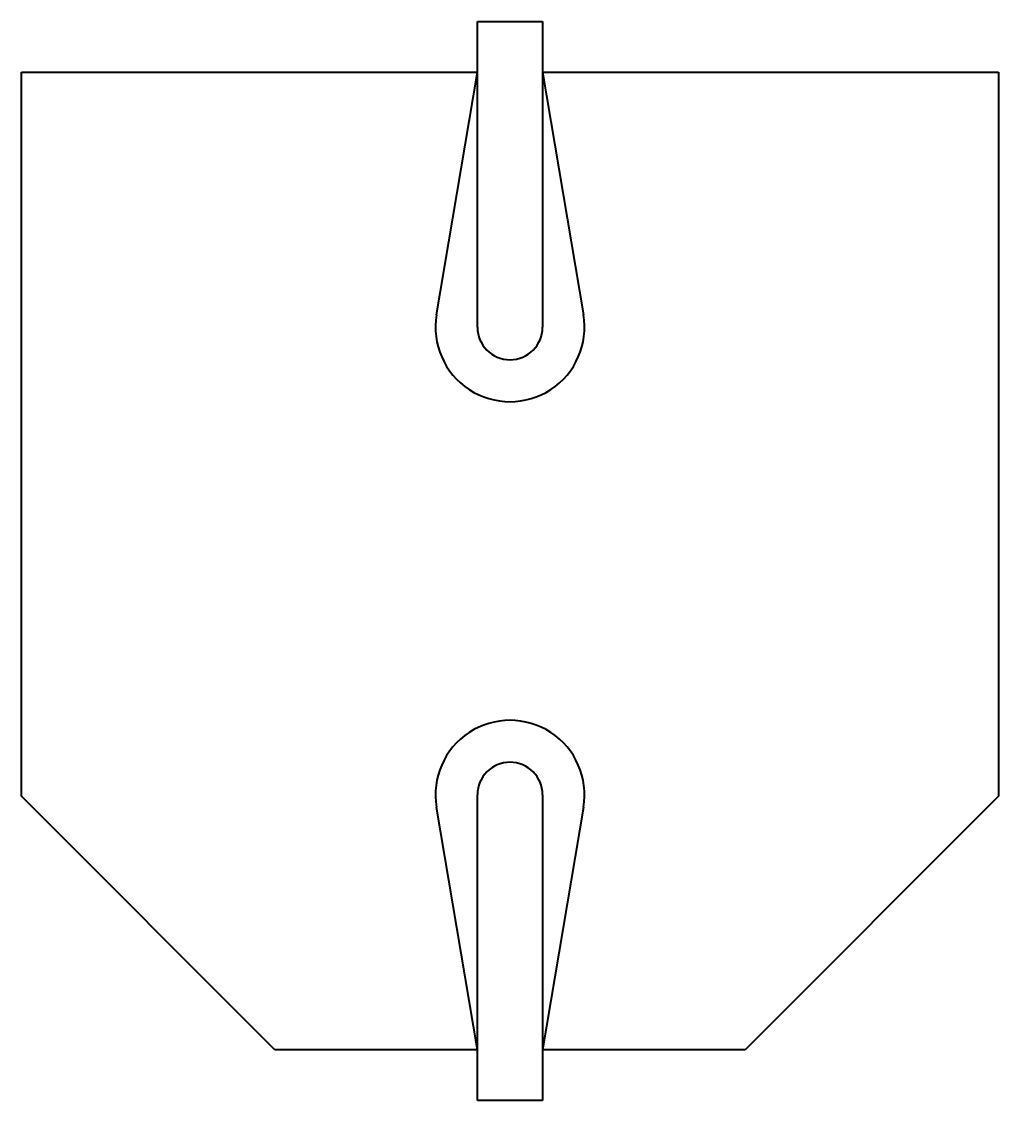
# Model space of a CAD drawing. Header units: millimetres. Extents: x -6.8 to 6.8, y -7.5 to 7.5.
import ezdxf

# ---------------------------------------------------------------- set-up
doc = ezdxf.new("R2010")
doc.units = ezdxf.units.MM
doc.linetypes.add('K5LT_BASIC', pattern=[0])

msp = doc.modelspace()

# ---------------------------------------------------------------- linework, layer by layer
at = {"color": 150, "linetype": 'K5LT_BASIC', "lineweight": 40, "true_color": 0x0080ff}
for p, q in [((-0.45, 3.23), (-0.45, 7.45)), ((-0.45, 7.45), (0.45, 7.45)), ((0.45, 7.45), (0.45, 3.23)), ((-6.75, 6.75), (-0.45, 6.75)), ((-6.75, -3.25), (-6.75, 6.75)), ((-1.015, 3.401), (-0.45, 6.75)), ((0.45, 6.75), (6.75, 6.75)), ((0.45, 6.75), (1.015, 3.401)), ((6.75, 6.75), (6.75, -3.25)), ((-3.25, -6.75), (-6.75, -3.25)), ((-0.45, -7.45), (-0.45, -3.23)), ((0.45, -3.23), (0.45, -7.45)), ((6.75, -3.25), (3.25, -6.75)), ((-0.45, -6.75), (-1.015, -3.401)), ((1.015, -3.401), (0.45, -6.75)), ((-0.45, -6.75), (-3.25, -6.75)), ((3.25, -6.75), (0.45, -6.75)), ((0.45, -7.45), (-0.45, -7.45))]:
    msp.add_line(p, q, dxfattribs=at)
for centre, radius, start, end in [((0, 3.23), 1.03, 170.4156, 9.5844), ((0, 3.23), 0.45, 180, 0), ((0, -3.23), 1.03, 350.4156, 189.5844), ((0, -3.23), 0.45, 0, 180)]:
    msp.add_arc(centre, radius, start, end, dxfattribs=at)

doc.saveas('drawing.dxf')
